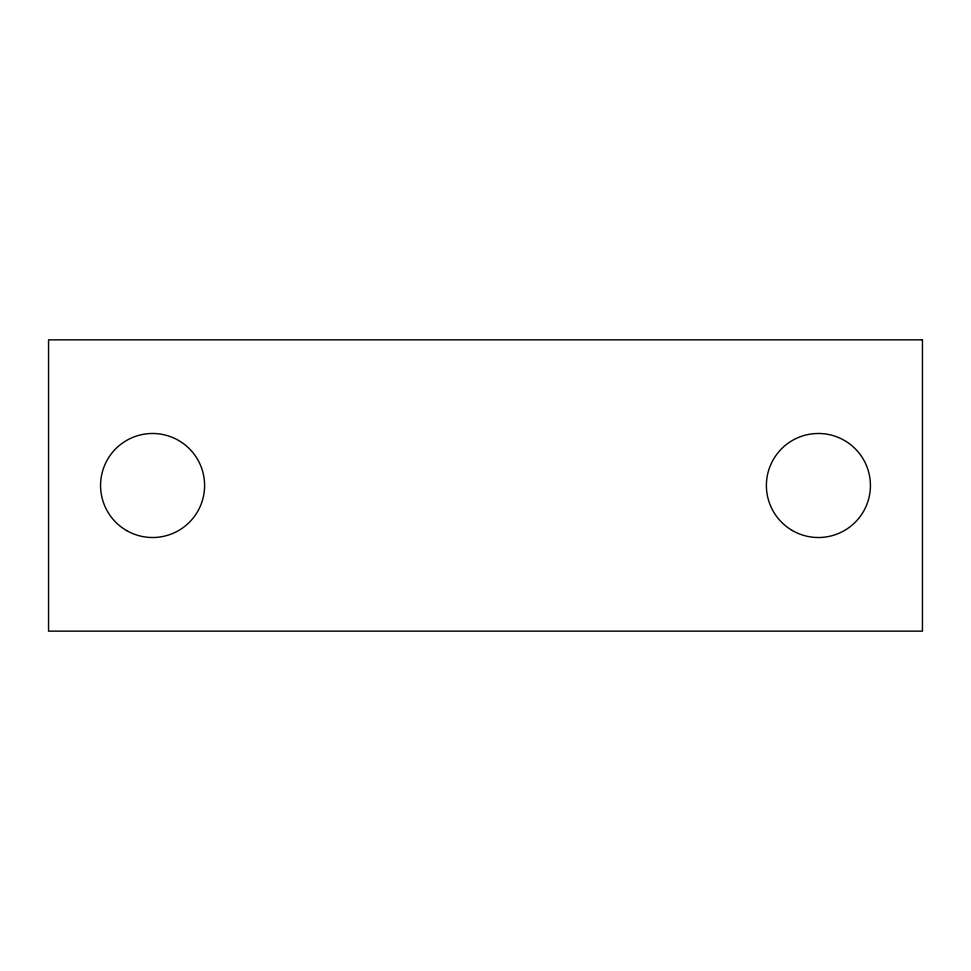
<?xml version="1.0" encoding="UTF-8"?>
<svg xmlns="http://www.w3.org/2000/svg" width="971" height="971" viewBox="0 0 971 971"><rect width="100%" height="100%" fill="white"/><g stroke="black" fill="none" stroke-linecap="round" stroke-linejoin="round"><path stroke-width="1.46" d="M922.45 339.85L48.55 339.85L48.55 631.15L922.45 631.15L922.45 339.85M126.582 530.554A52.021 52.021 0 0 0 204.602 485.5A52.021 52.021 0 0 0 126.582 440.446A52.021 52.021 0 0 0 126.582 530.554M792.409 530.554A52.021 52.021 0 0 0 870.429 485.5A52.021 52.021 0 0 0 792.409 440.446A52.021 52.021 0 0 0 792.409 530.554"/></g></svg>
